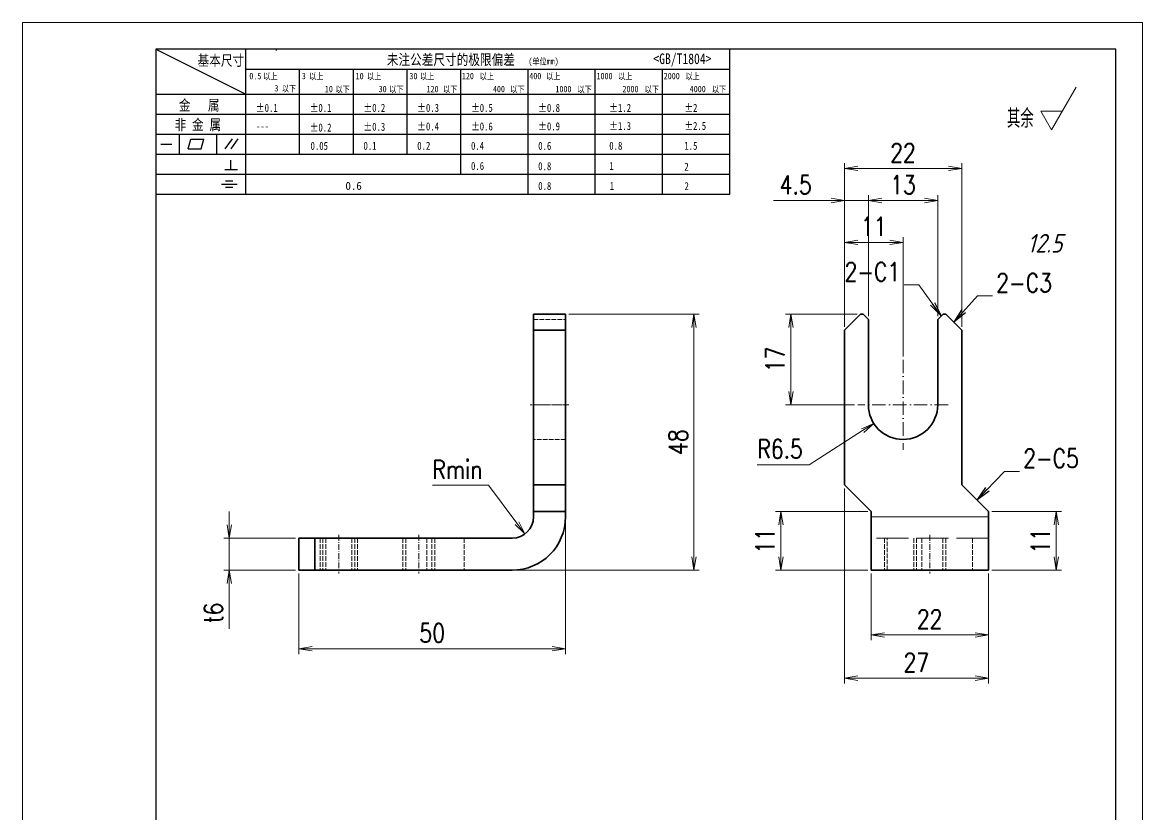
# Model space of a CAD drawing. Header units: millimetres. Extents: x -50143 to 104182, y -50696 to 54072.
# Drawn here: x -49790.8 to -49580.8, y 40889.6 to 41038.1 of the extents above; entities that cross this region are included whole.
import ezdxf
from ezdxf.enums import TextEntityAlignment as Align

# ---------------------------------------------------------------- set-up
doc = ezdxf.new("R2010")
doc.units = ezdxf.units.MM
doc.header["$LTSCALE"] = 0.5
for name, pattern in [('AM_ISO02W050x2', [3.75, 3, -0.75]), ('AM_ISO08W050x2', [9, 6, -0.75, 1.5, -0.75]), ('DASHDOT', [18.5, 12, -3, 0.5, -3]), ('DASHED', [15, 12, -3]), ('DOT2', [0.125, 0, -0.125])]:
    doc.linetypes.add(name, pattern=pattern)
for name, color, linetype, lineweight in [('DIM', 3, 'Continuous', 13), ('中心线', 2, 'AM_ISO08W050x2', 18), ('图框', 7, 'Continuous', 18), ('标注线', 3, 'Continuous', 18), ('粗实线', 7, 'Continuous', 35), ('虚线', 1, 'AM_ISO02W050x2', 18)]:
    doc.layers.add(name, color=color, linetype=linetype, lineweight=lineweight)
doc.layers.add('图\\M+19E79\\M+195B6\\M+18E9A', color=7, linetype='Continuous')
doc.layers.add('打印-禁用', color=7, linetype='Continuous', lineweight=15, plot=False)
doc.styles.add('DIM', font='romans.shx', dxfattribs={"width": 0.8, "bigfont": 'bigfont.shx'})
doc.styles.add('国标', font='simfang.ttf', dxfattribs={"width": 0.8})
doc.styles.add('机械长仿宋', font='gbenor.shx', dxfattribs={"height": 1, "bigfont": 'gbcbig.shx'})
doc.dimstyles.new('DEH 1-1', dxfattribs={"dimtxt": 3.5, "dimasz": 2.5, "dimexe": 1, "dimexo": 0.625, "dimgap": 1.2, "dimtad": 1, "dimtoh": 1, "dimdsep": 46, "dimtxsty": 'DIM', "dimblk": 'OPEN', "dimcen": 0, "dimclrd": 8, "dimclre": 8, "dimclrt": 2, "dimazin": 2, "dimtfac": 0.5, "dimtmove": 0, "dimatfit": 3, "dimldrblk": 'OPEN', "dimfxl": 0, "dimtolj": 2, "dimlwd": 18, "dimlwe": 18, "dimarcsym": 0})
doc.dimstyles.new('DEH 1-1$0', dxfattribs={"dimtxt": 3.5, "dimasz": 2.5, "dimexe": 1, "dimexo": 0.625, "dimgap": 1.2, "dimtad": 1, "dimzin": 9, "dimdsep": 46, "dimtxsty": 'DIM', "dimblk": 'OPEN', "dimcen": 0, "dimclrd": 8, "dimclre": 8, "dimclrt": 2, "dimazin": 2, "dimtfac": 0.5, "dimtmove": 0, "dimatfit": 3, "dimldrblk": 'OPEN', "dimfxl": 0, "dimtolj": 2, "dimlwd": 18, "dimlwe": 18, "dimarcsym": 0})
doc.dimstyles.new('DEH 1-1$4', dxfattribs={"dimtxt": 3.5, "dimasz": 2.5, "dimexe": 1, "dimexo": 0.625, "dimgap": 1.2, "dimtad": 1, "dimtoh": 1, "dimdsep": 46, "dimtxsty": 'DIM', "dimblk": 'OPEN', "dimcen": 0, "dimclrd": 8, "dimclre": 8, "dimclrt": 2, "dimazin": 2, "dimtfac": 0.5, "dimtofl": 0, "dimtmove": 0, "dimatfit": 3, "dimldrblk": 'OPEN', "dimfxl": 0, "dimtolj": 2, "dimlwd": 18, "dimlwe": 18, "dimarcsym": 0})

# ---------------------------------------------------------------- blocks, each defined once
blk = doc.blocks.new('GZDEH零件A4图框V01版')
at = {"layer": '图\\M+19E79\\M+195B6\\M+18E9A', "linetype": 'Continuous'}
for p, q in [((25, 292), (25, 13.5)), ((205, 292), (25, 292)), ((205, 13.5), (205, 292))]:
    blk.add_line(p, q, dxfattribs=at)
at = {"layer": '图\\M+19E79\\M+195B6\\M+18E9A', "color": 9}
for p, q in [((25, 292), (41.88, 283.54)), ((41.88, 264.79), (41.88, 292)), ((47.66, 291.75), (47.66, 292)), ((132.6, 264.79), (132.6, 292)), ((41.88, 288.22), (132.6, 288.22)), ((51.96, 272.29), (51.96, 288.22)), ((62.04, 272.29), (62.04, 288.22)), ((72.12, 272.29), (72.12, 288.22)), ((82.2, 268.54), (82.2, 288.22)), ((94.8, 264.79), (94.8, 288.22)), ((107.4, 264.79), (107.4, 288.22)), ((120, 264.79), (120, 288.22)), ((25, 283.54), (132.6, 283.54)), ((25, 279.79), (132.6, 279.79)), ((25, 276.04), (132.6, 276.04)), ((29.43, 272.34), (29.43, 276.04)), ((36.42, 272.34), (36.42, 276.04)), ((38.03, 273.3), (39.36, 275.16)), ((39.11, 273.3), (40.45, 275.16)), ((25.94, 274.19), (28, 274.19)), ((31.1, 273.3), (31.58, 275.09)), ((31.1, 273.3), (33.51, 273.3)), ((31.58, 275.09), (33.99, 275.09)), ((33.51, 273.3), (33.99, 275.09)), ((25, 272.29), (132.6, 272.29)), ((39.09, 269.41), (39.09, 271.18)), ((37.93, 269.41), (40.32, 269.41)), ((25, 268.54), (132.6, 268.54)), ((38.08, 267.29), (39.43, 267.29)), ((25, 264.79), (132.6, 264.79)), ((37.3, 266.69), (40.28, 266.69)), ((38.08, 266.09), (39.44, 266.09))]:
    blk.add_line(p, q, dxfattribs=at)
at = {"layer": '打印-禁用', "linetype": 'Continuous'}
for p, q in [((0, 297), (0, 0)), ((210, 297), (0, 297)), ((210, 297), (210, 0))]:
    blk.add_line(p, q, dxfattribs=at)
at = {"layer": '图\\M+19E79\\M+195B6\\M+18E9A', "color": 9, "style": '国标', "width": 0.8}
for s, height, p in [('基本尺寸', 2, (32.84, 288.88)), ('未注公差尺寸的极限偏差', 2, (68.32, 289.02)), ('<GB/T1804>', 2, (118.29, 289.19)), ('30', 1.2, (72.55, 286.35)), ('金   属', 2, (29.33, 280.48)), ('±0.1', 1.5, (43.78, 280.23)), ('±0.1', 1.5, (53.86, 280.23)), ('±0.2', 1.5, (63.94, 280.23)), ('±0.3', 1.5, (74.02, 280.23)), ('±0.5', 1.5, (84.1, 280.23)), ('±0.8', 1.5, (96.7, 280.23)), ('±1.2', 1.5, (110.02, 280.23)), ('±2', 1.5, (124.09, 280.23)), ('非 金 属', 2, (28.53, 276.82)), ('---', 1.5, (43.78, 276.81)), ('±0.2', 1.5, (53.86, 276.54)), ('±0.3', 1.5, (63.94, 276.69)), ('±0.4', 1.5, (74.02, 276.75)), ('±0.6', 1.5, (84.1, 276.75)), ('±0.9', 1.5, (96.7, 276.78)), ('±1.3', 1.5, (110.02, 276.84)), ('±2.5', 1.5, (124.09, 276.85)), ('0.1', 1.5, (63.94, 273.12)), ('0.2', 1.5, (74.02, 273.13)), ('0.4', 1.5, (84.1, 273.13)), ('0.6', 1.5, (96.7, 273.11)), ('0.8', 1.5, (110.02, 273.13)), ('1.5', 1.5, (124.09, 273.12)), ('0.6', 1.5, (84.1, 269.33)), ('0.8', 1.5, (96.7, 269.3)), ('1', 1.5, (110.02, 269.34)), ('2', 1.5, (124.09, 269.2)), ('0.8', 1.5, (96.7, 265.59)), ('1', 1.5, (110.1, 265.6)), ('2', 1.5, (124.13, 265.57))]:
    blk.add_text(s, height=height, dxfattribs=at).set_placement(p)
at = {"layer": '图\\M+19E79\\M+195B6\\M+18E9A', "color": 9, "lineweight": 15, "style": '国标', "width": 0.8}
for s, p in [('0.5', (42.54, 286.35)), ('以上', (45.15, 286.3)), ('3', (52.39, 286.35)), ('以上', (53.76, 286.3)), ('10', (62.47, 286.35)), ('以上', (64.6, 286.3)), ('以上', (74.53, 286.3)), ('120', (82.39, 286.35)), ('以上', (85.72, 286.3)), ('400', (95.03, 286.35)), ('以上', (98.19, 286.3)), ('1000', (107.63, 286.35)), ('以上', (111.67, 286.3)), ('2000', (120.23, 286.35)), ('以上', (124.31, 286.3)), ('3', (47.24, 284.06)), ('以下', (48.61, 284.01)), ('10', (56.7, 283.92)), ('以下', (58.69, 283.87)), ('30', (66.78, 283.92)), ('以下', (68.77, 283.87)), ('120', (75.77, 283.92)), ('以下', (78.85, 283.87)), ('400', (88.21, 283.92)), ('以下', (91.45, 283.87)), ('1000', (99.92, 283.92)), ('以下', (104.05, 283.87)), ('2000', (112.5, 283.92)), ('以下', (116.65, 283.87)), ('4000', (125.1, 283.92)), ('以下', (129.25, 283.87))]:
    blk.add_text(s, height=1.2, dxfattribs=at).set_placement(p)
at = {"layer": '图\\M+19E79\\M+195B6\\M+18E9A', "color": 9, "lineweight": 13, "style": '国标'}
blk.add_text('0.6', height=1.5, dxfattribs=at).set_placement((60.56, 265.61))
at = {"layer": '图\\M+19E79\\M+195B6\\M+18E9A', "color": 9, "lineweight": 15, "insert": (94.85, 290.31), "char_height": 1.2, "width": 8.7957, "attachment_point": 1, "style": '国标'}
blk.add_mtext('(单位mm)', dxfattribs=at)
at = {"layer": '图\\M+19E79\\M+195B6\\M+18E9A', "color": 9, "insert": (54.02, 273.09), "char_height": 1.5, "width": 5.1982, "attachment_point": 7, "style": '国标'}
blk.add_mtext('0.05', dxfattribs=at)
blk = doc.blocks.new('DEH A4')
at = {"layer": '图框'}
blk.add_blockref('GZDEH零件A4图框V01版', (0, 0), dxfattribs=at)
blk = doc.blocks.new('FINISHER_TR')
at = {"layer": '标注线'}
for p, q in [((0, 0), (4.62, 8)), ((-2.02, 3.5), (0, 0)), ((2.02, 3.5), (-2.02, 3.5))]:
    blk.add_line(p, q, dxfattribs=at)
at = {"layer": '标注线', "color": 2, "style": '机械长仿宋', "oblique": 15}
blk.add_attdef('0.0', text='', height=3.5, dxfattribs=at).set_placement((2.03, -24.04), align=Align.BOTTOM_RIGHT)
blk = doc.blocks.new('其余12.5')
at = {"layer": '标注线'}
blk.add_blockref('FINISHER_TR', (0, 0), dxfattribs=at).add_auto_attribs({'0.0': '12.5'})
at = {"layer": '标注线', "color": 7, "linetype": 'DOT2', "style": '机械长仿宋'}
blk.add_text('其余', height=3.5, dxfattribs=at).set_placement((-8.38, 0.4))
blk = doc.blocks.new('_Open')
at = {"color": 0, "linetype": 'ByBlock', "lineweight": -2}
for p, q in [((-1, 0.167), (0, 0)), ((-1, -0.167), (0, 0)), ((0, 0), (-1, 0))]:
    blk.add_line(p, q, dxfattribs=at)
blk = doc.blocks.new('*D213')
at = {"layer": 'Defpoints', "color": 0, "transparency": 16777216}
for p in [(-49689, 40946.42), (-49739, 40935.42), (-49689, 40920.7)]:
    blk.add_point(p, dxfattribs=at)
at = {"layer": 'DIM', "color": 8, "lineweight": 18, "transparency": 16777216}
for p, q in [((-49689, 40945.79), (-49689, 40919.7)), ((-49739, 40934.79), (-49739, 40919.7)), ((-49736.5, 40920.7), (-49691.5, 40920.7))]:
    blk.add_line(p, q, dxfattribs=at)
at = {"layer": 'DIM', "color": 8, "lineweight": 18, "transparency": 16777216, "xscale": 2.5, "yscale": 2.5, "zscale": 2.5, "rotation": 180}
blk.add_blockref('_Open', (-49739, 40920.7), dxfattribs=at)
at = {"layer": 'DIM', "color": 8, "lineweight": 18, "transparency": 16777216, "xscale": 2.5, "yscale": 2.5, "zscale": 2.5}
blk.add_blockref('_Open', (-49689, 40920.7), dxfattribs=at)
at = {"layer": 'DIM', "color": 2, "transparency": 16777216, "insert": (-49714, 40923.65), "char_height": 3.5, "attachment_point": 5, "style": 'DIM'}
blk.add_mtext('\\A2;50', dxfattribs=at)
blk = doc.blocks.new('*D214')
at = {"layer": 'Defpoints', "color": 0, "transparency": 16777216}
for p in [(-49689, 40983.42), (-49664.93, 40983.42), (-49699, 40935.42)]:
    blk.add_point(p, dxfattribs=at)
at = {"layer": 'DIM', "color": 8, "lineweight": 18, "transparency": 16777216}
for p, q in [((-49688.38, 40983.42), (-49663.93, 40983.42)), ((-49664.93, 40937.92), (-49664.93, 40980.92)), ((-49698.38, 40935.42), (-49663.93, 40935.42))]:
    blk.add_line(p, q, dxfattribs=at)
at = {"layer": 'DIM', "color": 8, "lineweight": 18, "transparency": 16777216, "xscale": 2.5, "yscale": 2.5, "zscale": 2.5}
for p, rotation in [((-49664.93, 40983.42), 90), ((-49664.93, 40935.42), 270)]:
    blk.add_blockref('_Open', p, dxfattribs=dict(at, rotation=rotation))
at = {"layer": 'DIM', "color": 2, "transparency": 16777216, "insert": (-49667.88, 40959.42), "char_height": 3.5, "attachment_point": 5, "rotation": 90, "style": 'DIM'}
blk.add_mtext('\\A2;48', dxfattribs=at)
blk = doc.blocks.new('*D215')
at = {"layer": 'Defpoints', "color": 0, "transparency": 16777216}
for p in [(-49739, 40941.42), (-49752.04, 40935.42), (-49739, 40935.42)]:
    blk.add_point(p, dxfattribs=at)
at = {"layer": 'DIM', "color": 8, "lineweight": 18, "transparency": 16777216}
for p, q in [((-49752.04, 40943.92), (-49752.04, 40946.42)), ((-49739.63, 40941.42), (-49753.04, 40941.42)), ((-49752.04, 40941.42), (-49752.04, 40935.42)), ((-49739.63, 40935.42), (-49753.04, 40935.42)), ((-49752.04, 40932.92), (-49752.04, 40924.42))]:
    blk.add_line(p, q, dxfattribs=at)
at = {"layer": 'DIM', "color": 8, "lineweight": 18, "transparency": 16777216, "xscale": 2.5, "yscale": 2.5, "zscale": 2.5}
for p, rotation in [((-49752.04, 40941.42), 270), ((-49752.04, 40935.42), 90)]:
    blk.add_blockref('_Open', p, dxfattribs=dict(at, rotation=rotation))
at = {"layer": 'DIM', "color": 2, "transparency": 16777216, "insert": (-49754.99, 40927.42), "char_height": 3.5, "attachment_point": 5, "rotation": 90, "style": 'DIM'}
blk.add_mtext('\\A2;{\\Fromans,bigfont|c134;t}6', dxfattribs=at)
blk = doc.blocks.new('*D216')
at = {"layer": 'Defpoints', "color": 0, "transparency": 16777216}
for p in [(-49699, 40945.42), (-49696.61, 40942.21)]:
    blk.add_point(p, dxfattribs=at)
at = {"layer": 'DIM', "color": 8, "lineweight": 18, "transparency": 16777216}
for p, q in [((-49713.95, 40951.34), (-49703.42, 40951.34)), ((-49703.42, 40951.34), (-49698.11, 40944.22))]:
    blk.add_line(p, q, dxfattribs=at)
at = {"layer": 'DIM', "color": 8, "lineweight": 18, "transparency": 16777216, "xscale": 2.5, "yscale": 2.5, "zscale": 2.5, "rotation": 306.6861715679083}
blk.add_blockref('_Open', (-49696.61, 40942.21), dxfattribs=at)
at = {"layer": 'DIM', "color": 2, "transparency": 16777216, "insert": (-49709.29, 40954.29), "char_height": 3.5, "attachment_point": 5, "style": 'DIM'}
blk.add_mtext('\\A2;{\\Fromans,bigfont|c134;Rmin}', dxfattribs=at)
blk = doc.blocks.new('*D217')
at = {"layer": 'Defpoints', "color": 0, "transparency": 16777216}
for p in [(-49636.73, 40951.34), (-49609.73, 40935.42), (-49609.73, 40915.19)]:
    blk.add_point(p, dxfattribs=at)
at = {"layer": 'DIM', "color": 8, "lineweight": 18, "transparency": 16777216}
for p, q in [((-49636.73, 40950.72), (-49636.73, 40914.19)), ((-49609.73, 40934.79), (-49609.73, 40914.19)), ((-49634.23, 40915.19), (-49612.23, 40915.19))]:
    blk.add_line(p, q, dxfattribs=at)
at = {"layer": 'DIM', "color": 8, "lineweight": 18, "transparency": 16777216, "xscale": 2.5, "yscale": 2.5, "zscale": 2.5, "rotation": 180}
blk.add_blockref('_Open', (-49636.73, 40915.19), dxfattribs=at)
at = {"layer": 'DIM', "color": 8, "lineweight": 18, "transparency": 16777216, "xscale": 2.5, "yscale": 2.5, "zscale": 2.5}
blk.add_blockref('_Open', (-49609.73, 40915.19), dxfattribs=at)
at = {"layer": 'DIM', "color": 2, "transparency": 16777216, "insert": (-49623.23, 40918.14), "char_height": 3.5, "attachment_point": 5, "style": 'DIM'}
blk.add_mtext('\\A2;27', dxfattribs=at)
blk = doc.blocks.new('*D218')
at = {"layer": 'Defpoints', "color": 0, "transparency": 16777216}
for p in [(-49631.73, 40935.42), (-49609.73, 40935.42), (-49609.73, 40923.28)]:
    blk.add_point(p, dxfattribs=at)
at = {"layer": 'DIM', "color": 8, "lineweight": 18, "transparency": 16777216}
for p, q in [((-49631.73, 40934.79), (-49631.73, 40922.28)), ((-49609.73, 40934.79), (-49609.73, 40922.28)), ((-49629.23, 40923.28), (-49612.23, 40923.28))]:
    blk.add_line(p, q, dxfattribs=at)
at = {"layer": 'DIM', "color": 8, "lineweight": 18, "transparency": 16777216, "xscale": 2.5, "yscale": 2.5, "zscale": 2.5, "rotation": 180}
blk.add_blockref('_Open', (-49631.73, 40923.28), dxfattribs=at)
at = {"layer": 'DIM', "color": 8, "lineweight": 18, "transparency": 16777216, "xscale": 2.5, "yscale": 2.5, "zscale": 2.5}
blk.add_blockref('_Open', (-49609.73, 40923.28), dxfattribs=at)
at = {"layer": 'DIM', "color": 2, "transparency": 16777216, "insert": (-49620.73, 40926.23), "char_height": 3.5, "attachment_point": 5, "style": 'DIM'}
blk.add_mtext('\\A2;22', dxfattribs=at)
blk = doc.blocks.new('*D219')
at = {"layer": 'Defpoints', "color": 0, "transparency": 16777216}
for p in [(-49609.73, 40946.42), (-49609.73, 40935.42), (-49597.01, 40935.42)]:
    blk.add_point(p, dxfattribs=at)
at = {"layer": 'DIM', "color": 8, "lineweight": 18, "transparency": 16777216}
for p, q in [((-49609.1, 40946.42), (-49596.01, 40946.42)), ((-49597.01, 40943.92), (-49597.01, 40937.92)), ((-49609.1, 40935.42), (-49596.01, 40935.42))]:
    blk.add_line(p, q, dxfattribs=at)
at = {"layer": 'DIM', "color": 8, "lineweight": 18, "transparency": 16777216, "xscale": 2.5, "yscale": 2.5, "zscale": 2.5}
for p, rotation in [((-49597.01, 40946.42), 90), ((-49597.01, 40935.42), 270)]:
    blk.add_blockref('_Open', p, dxfattribs=dict(at, rotation=rotation))
at = {"layer": 'DIM', "color": 2, "transparency": 16777216, "insert": (-49599.96, 40940.92), "char_height": 3.5, "attachment_point": 5, "rotation": 90, "style": 'DIM'}
blk.add_mtext('\\A2;11', dxfattribs=at)
blk = doc.blocks.new('*D220')
at = {"layer": 'Defpoints', "color": 0, "transparency": 16777216}
for p in [(-49631.73, 40946.42), (-49648.61, 40935.42), (-49631.73, 40935.42)]:
    blk.add_point(p, dxfattribs=at)
at = {"layer": 'DIM', "color": 8, "lineweight": 18, "transparency": 16777216}
for p, q in [((-49632.35, 40946.42), (-49649.61, 40946.42)), ((-49648.61, 40943.92), (-49648.61, 40937.92)), ((-49632.35, 40935.42), (-49649.61, 40935.42))]:
    blk.add_line(p, q, dxfattribs=at)
at = {"layer": 'DIM', "color": 8, "lineweight": 18, "transparency": 16777216, "xscale": 2.5, "yscale": 2.5, "zscale": 2.5}
for p, rotation in [((-49648.61, 40946.42), 90), ((-49648.61, 40935.42), 270)]:
    blk.add_blockref('_Open', p, dxfattribs=dict(at, rotation=rotation))
at = {"layer": 'DIM', "color": 2, "transparency": 16777216, "insert": (-49651.56, 40940.92), "char_height": 3.5, "attachment_point": 5, "rotation": 90, "style": 'DIM'}
blk.add_mtext('\\A2;11', dxfattribs=at)
blk = doc.blocks.new('*D221')
at = {"layer": 'Defpoints', "color": 0, "transparency": 16777216}
for p in [(-49614.73, 41010.73), (-49636.73, 40980.42), (-49614.73, 40980.42)]:
    blk.add_point(p, dxfattribs=at)
at = {"layer": 'DIM', "color": 8, "lineweight": 18, "transparency": 16777216}
for p, q in [((-49636.73, 40981.04), (-49636.73, 41011.73)), ((-49614.73, 40981.04), (-49614.73, 41011.73)), ((-49634.23, 41010.73), (-49617.23, 41010.73))]:
    blk.add_line(p, q, dxfattribs=at)
at = {"layer": 'DIM', "color": 8, "lineweight": 18, "transparency": 16777216, "xscale": 2.5, "yscale": 2.5, "zscale": 2.5, "rotation": 180}
blk.add_blockref('_Open', (-49636.73, 41010.73), dxfattribs=at)
at = {"layer": 'DIM', "color": 8, "lineweight": 18, "transparency": 16777216, "xscale": 2.5, "yscale": 2.5, "zscale": 2.5}
blk.add_blockref('_Open', (-49614.73, 41010.73), dxfattribs=at)
at = {"layer": 'DIM', "color": 2, "transparency": 16777216, "insert": (-49625.73, 41013.68), "char_height": 3.5, "attachment_point": 5, "style": 'DIM'}
blk.add_mtext('\\A2;22', dxfattribs=at)
blk = doc.blocks.new('*D222')
at = {"layer": 'Defpoints', "color": 0, "transparency": 16777216}
for p in [(-49636.73, 41004.72), (-49632.23, 40982.42), (-49636.73, 40980.42)]:
    blk.add_point(p, dxfattribs=at)
at = {"layer": 'DIM', "color": 8, "lineweight": 18, "transparency": 16777216}
for p, q in [((-49639.23, 41004.72), (-49650, 41004.72)), ((-49636.73, 40981.04), (-49636.73, 41005.72)), ((-49632.23, 41004.72), (-49636.73, 41004.72)), ((-49632.23, 40983.04), (-49632.23, 41005.72)), ((-49629.73, 41004.72), (-49627.23, 41004.72))]:
    blk.add_line(p, q, dxfattribs=at)
at = {"layer": 'DIM', "color": 8, "lineweight": 18, "transparency": 16777216, "xscale": 2.5, "yscale": 2.5, "zscale": 2.5}
blk.add_blockref('_Open', (-49636.73, 41004.72), dxfattribs=at)
at = {"layer": 'DIM', "color": 8, "lineweight": 18, "transparency": 16777216, "xscale": 2.5, "yscale": 2.5, "zscale": 2.5, "rotation": 180}
blk.add_blockref('_Open', (-49632.23, 41004.72), dxfattribs=at)
at = {"layer": 'DIM', "color": 2, "transparency": 16777216, "insert": (-49645.86, 41007.67), "char_height": 3.5, "attachment_point": 5, "style": 'DIM'}
blk.add_mtext('\\A2;4.5', dxfattribs=at)
blk = doc.blocks.new('*D223')
at = {"layer": 'Defpoints', "color": 0, "transparency": 16777216}
for p in [(-49619.23, 41004.72), (-49632.23, 40982.42), (-49619.23, 40982.42)]:
    blk.add_point(p, dxfattribs=at)
at = {"layer": 'DIM', "color": 8, "lineweight": 18, "transparency": 16777216}
for p, q in [((-49632.23, 40983.04), (-49632.23, 41005.72)), ((-49629.73, 41004.72), (-49621.73, 41004.72)), ((-49619.23, 40983.04), (-49619.23, 41005.72))]:
    blk.add_line(p, q, dxfattribs=at)
at = {"layer": 'DIM', "color": 8, "lineweight": 18, "transparency": 16777216, "xscale": 2.5, "yscale": 2.5, "zscale": 2.5, "rotation": 180}
blk.add_blockref('_Open', (-49632.23, 41004.72), dxfattribs=at)
at = {"layer": 'DIM', "color": 8, "lineweight": 18, "transparency": 16777216, "xscale": 2.5, "yscale": 2.5, "zscale": 2.5}
blk.add_blockref('_Open', (-49619.23, 41004.72), dxfattribs=at)
at = {"layer": 'DIM', "color": 2, "transparency": 16777216, "insert": (-49625.73, 41007.67), "char_height": 3.5, "attachment_point": 5, "style": 'DIM'}
blk.add_mtext('\\A2;13', dxfattribs=at)
blk = doc.blocks.new('*D224')
at = {"layer": 'Defpoints', "color": 0, "transparency": 16777216}
for p in [(-49636.73, 40996.87), (-49636.73, 40980.42), (-49625.73, 40974.87)]:
    blk.add_point(p, dxfattribs=at)
at = {"layer": 'DIM', "color": 8, "lineweight": 18, "transparency": 16777216}
for p, q in [((-49636.73, 40981.04), (-49636.73, 40997.87)), ((-49628.23, 40996.87), (-49634.23, 40996.87)), ((-49625.73, 40975.49), (-49625.73, 40997.87))]:
    blk.add_line(p, q, dxfattribs=at)
at = {"layer": 'DIM', "color": 8, "lineweight": 18, "transparency": 16777216, "xscale": 2.5, "yscale": 2.5, "zscale": 2.5, "rotation": 180}
blk.add_blockref('_Open', (-49636.73, 40996.87), dxfattribs=at)
at = {"layer": 'DIM', "color": 8, "lineweight": 18, "transparency": 16777216, "xscale": 2.5, "yscale": 2.5, "zscale": 2.5}
blk.add_blockref('_Open', (-49625.73, 40996.87), dxfattribs=at)
at = {"layer": 'DIM', "color": 2, "transparency": 16777216, "insert": (-49631.23, 40999.82), "char_height": 3.5, "attachment_point": 5, "style": 'DIM'}
blk.add_mtext('\\A2;11', dxfattribs=at)
blk = doc.blocks.new('*D225')
at = {"layer": 'Defpoints', "color": 0, "transparency": 16777216}
for p in [(-49646.75, 40983.42), (-49633.73, 40983.42), (-49634.18, 40966.42)]:
    blk.add_point(p, dxfattribs=at)
at = {"layer": 'DIM', "color": 8, "lineweight": 18, "transparency": 16777216}
for p, q in [((-49634.35, 40983.42), (-49647.75, 40983.42)), ((-49646.75, 40968.92), (-49646.75, 40980.92)), ((-49634.8, 40966.42), (-49647.75, 40966.42))]:
    blk.add_line(p, q, dxfattribs=at)
at = {"layer": 'DIM', "color": 8, "lineweight": 18, "transparency": 16777216, "xscale": 2.5, "yscale": 2.5, "zscale": 2.5}
for p, rotation in [((-49646.75, 40983.42), 90), ((-49646.75, 40966.42), 270)]:
    blk.add_blockref('_Open', p, dxfattribs=dict(at, rotation=rotation))
at = {"layer": 'DIM', "color": 2, "transparency": 16777216, "insert": (-49649.7, 40974.92), "char_height": 3.5, "attachment_point": 5, "rotation": 90, "style": 'DIM'}
blk.add_mtext('\\A2;17', dxfattribs=at)
blk = doc.blocks.new('*D226')
at = {"layer": 'Defpoints', "color": 0, "transparency": 16777216}
for p in [(-49625.73, 40966.42), (-49631.21, 40962.92)]:
    blk.add_point(p, dxfattribs=at)
at = {"layer": 'DIM', "color": 8, "lineweight": 18, "transparency": 16777216}
for p, q in [((-49643.31, 40955.2), (-49633.32, 40961.58)), ((-49653.05, 40955.2), (-49643.31, 40955.2))]:
    blk.add_line(p, q, dxfattribs=at)
at = {"layer": 'DIM', "color": 8, "lineweight": 18, "transparency": 16777216, "xscale": 2.5, "yscale": 2.5, "zscale": 2.5, "rotation": 32.53641982094565}
blk.add_blockref('_Open', (-49631.21, 40962.92), dxfattribs=at)
at = {"layer": 'DIM', "color": 2, "transparency": 16777216, "insert": (-49648.78, 40958.15), "char_height": 3.5, "attachment_point": 5, "style": 'DIM'}
blk.add_mtext('\\A2;R6.5', dxfattribs=at)

msp = doc.modelspace()

# ---------------------------------------------------------------- linework, layer by layer
at = {"layer": '中心线', "linetype": 'DASHDOT', "ltscale": 0.422501}
msp.add_line((-49625.729, 40974.87), (-49625.729, 40957.97), dxfattribs=at)
at = {"layer": '中心线', "linetype": 'DASHDOT', "ltscale": 0.180014}
for p, q in [((-49688.404, 40966.42), (-49695.605, 40966.42)), ((-49731.504, 40942.02), (-49731.504, 40934.819)), ((-49716.504, 40942.02), (-49716.504, 40934.819)), ((-49620.729, 40942.02), (-49620.729, 40934.819))]:
    msp.add_line(p, q, dxfattribs=at)
at = {"layer": '中心线', "linetype": 'DASHDOT', "ltscale": 0.422498}
msp.add_line((-49617.279, 40966.42), (-49634.179, 40966.42), dxfattribs=at)
at = {"layer": '粗实线', "color": 7, "lineweight": 35, "ltscale": 0.075}
for p, q in [((-49695.004, 40980.42), (-49695.004, 40983.42)), ((-49689.004, 40980.42), (-49689.004, 40983.42)), ((-49736.004, 40941.42), (-49739.004, 40941.42)), ((-49736.004, 40935.42), (-49739.004, 40935.42))]:
    msp.add_line(p, q, dxfattribs=at)
at = {"layer": '粗实线', "color": 7, "lineweight": 35, "ltscale": 0.15}
for p, q in [((-49689.004, 40983.42), (-49695.004, 40983.42)), ((-49689.004, 40980.42), (-49695.004, 40980.42)), ((-49695.004, 40951.42), (-49689.004, 40951.42)), ((-49689.004, 40946.42), (-49695.004, 40946.42)), ((-49739.004, 40935.42), (-49739.004, 40941.42)), ((-49736.004, 40935.42), (-49736.004, 40941.42))]:
    msp.add_line(p, q, dxfattribs=at)
at = {"layer": '粗实线', "color": 7, "lineweight": 35, "ltscale": 0.106066}
for p, q in [((-49636.729, 40980.42), (-49633.729, 40983.42)), ((-49614.729, 40980.42), (-49617.729, 40983.42))]:
    msp.add_line(p, q, dxfattribs=at)
at = {"layer": '粗实线', "color": 7, "lineweight": 35, "ltscale": 0.0125}
for p, q in [((-49633.229, 40983.42), (-49633.729, 40983.42)), ((-49617.729, 40983.42), (-49618.229, 40983.42))]:
    msp.add_line(p, q, dxfattribs=at)
at = {"layer": '粗实线', "color": 7, "lineweight": 35, "ltscale": 0.035355}
for p, q in [((-49632.229, 40982.42), (-49633.229, 40983.42)), ((-49618.229, 40983.42), (-49619.229, 40982.42))]:
    msp.add_line(p, q, dxfattribs=at)
at = {"layer": '粗实线', "color": 7, "lineweight": 35, "ltscale": 0.4}
for p, q in [((-49632.229, 40966.42), (-49632.229, 40982.42)), ((-49619.229, 40982.42), (-49619.229, 40966.42))]:
    msp.add_line(p, q, dxfattribs=at)
at = {"layer": '粗实线', "color": 7, "lineweight": 35}
for p, q in [((-49695.004, 40951.42), (-49695.004, 40980.42)), ((-49689.004, 40951.42), (-49689.004, 40980.42)), ((-49636.729, 40951.42), (-49636.729, 40980.42)), ((-49614.729, 40951.42), (-49614.729, 40980.42)), ((-49699.004, 40941.42), (-49736.004, 40941.42)), ((-49699.004, 40935.42), (-49736.004, 40935.42)), ((-49631.729, 40935.42), (-49609.729, 40935.42))]:
    msp.add_line(p, q, dxfattribs=at)
at = {"layer": '粗实线', "color": 7, "lineweight": 35, "ltscale": 0.125}
for p, q in [((-49695.004, 40946.42), (-49695.004, 40951.42)), ((-49689.004, 40946.42), (-49689.004, 40951.42))]:
    msp.add_line(p, q, dxfattribs=at)
at = {"layer": '粗实线', "color": 7, "lineweight": 35, "ltscale": 0.176777}
for p, q in [((-49631.729, 40946.42), (-49636.729, 40951.42)), ((-49609.729, 40946.42), (-49614.729, 40951.42))]:
    msp.add_line(p, q, dxfattribs=at)
at = {"layer": '粗实线', "color": 7, "lineweight": 35, "ltscale": 0.025}
for p, q in [((-49695.004, 40945.42), (-49695.004, 40946.42)), ((-49689.004, 40945.42), (-49689.004, 40946.42)), ((-49631.729, 40945.42), (-49631.729, 40946.42)), ((-49609.729, 40946.42), (-49609.729, 40945.42))]:
    msp.add_line(p, q, dxfattribs=at)
at = {"layer": '粗实线', "color": 7, "lineweight": 13}
msp.add_line((-49631.729, 40945.42), (-49609.729, 40945.42), dxfattribs=at)
at = {"layer": '粗实线', "color": 7, "lineweight": 35, "ltscale": 0.25}
for p, q in [((-49631.729, 40935.42), (-49631.729, 40945.42)), ((-49609.729, 40935.42), (-49609.729, 40945.42))]:
    msp.add_line(p, q, dxfattribs=at)
at = {"layer": '粗实线', "color": 7, "lineweight": 35}
for centre, radius, start, end in [((-49625.729, 40966.42), 6.5, 179.99999, 359.99999), ((-49699.004, 40945.42), 10, 270.00001, 0.00001), ((-49699.004, 40945.42), 4, 270.00001, 0.00001)]:
    msp.add_arc(centre, radius, start, end, dxfattribs=at)
at = {"layer": '虚线', "linetype": 'DASHED', "ltscale": 0.15}
for p, q in [((-49695.004, 40982.42), (-49689.004, 40982.42)), ((-49695.004, 40982.42), (-49689.004, 40982.42)), ((-49695.004, 40980.42), (-49689.004, 40980.42)), ((-49695.004, 40966.42), (-49689.004, 40966.42)), ((-49695.004, 40966.42), (-49689.004, 40966.42)), ((-49689.004, 40959.92), (-49695.004, 40959.92)), ((-49695.004, 40951.42), (-49689.004, 40951.42)), ((-49689.004, 40946.42), (-49695.004, 40946.42)), ((-49736.004, 40941.42), (-49736.004, 40935.42)), ((-49735.004, 40941.42), (-49735.004, 40935.42)), ((-49734.504, 40941.42), (-49734.504, 40935.42)), ((-49733.963, 40941.42), (-49733.963, 40935.42)), ((-49729.046, 40941.42), (-49729.046, 40935.42)), ((-49728.504, 40941.42), (-49728.504, 40935.42)), ((-49728.004, 40941.42), (-49728.004, 40935.42)), ((-49719.504, 40941.42), (-49719.504, 40935.42)), ((-49718.963, 40941.42), (-49718.963, 40935.42)), ((-49715.004, 40941.42), (-49715.004, 40935.42)), ((-49714.046, 40941.42), (-49714.046, 40935.42)), ((-49713.504, 40941.42), (-49713.504, 40935.42)), ((-49708.004, 40941.42), (-49708.004, 40935.42)), ((-49629.229, 40941.42), (-49629.229, 40935.42)), ((-49629.229, 40941.42), (-49629.229, 40935.42)), ((-49628.729, 40935.42), (-49628.729, 40941.42)), ((-49623.729, 40941.42), (-49623.729, 40935.42)), ((-49623.729, 40941.42), (-49623.729, 40935.42)), ((-49623.188, 40941.42), (-49623.188, 40935.42)), ((-49623.188, 40941.42), (-49623.188, 40935.42)), ((-49622.229, 40941.42), (-49622.229, 40935.42)), ((-49618.271, 40941.42), (-49618.271, 40935.42)), ((-49618.271, 40941.42), (-49618.271, 40935.42)), ((-49617.729, 40941.42), (-49617.729, 40935.42)), ((-49617.729, 40941.42), (-49617.729, 40935.42)), ((-49612.729, 40941.42), (-49612.729, 40935.42))]:
    msp.add_line(p, q, dxfattribs=at)
at = {"layer": '虚线', "linetype": 'DASHED'}
for p, q in [((-49609.729, 40945.42), (-49631.729, 40945.42)), ((-49609.729, 40941.42), (-49631.729, 40941.42))]:
    msp.add_line(p, q, dxfattribs=at)

# ---------------------------------------------------------------- block references
at = {"layer": '图框'}
msp.add_blockref('DEH A4', (-49790.82, 40741.105), dxfattribs=at)
at = {"layer": '标注线'}
msp.add_blockref('其余12.5', (-49597.876, 41017.947), dxfattribs=at)

# ---------------------------------------------------------------- texts
at = {"layer": 'DIM', "color": 2, "char_height": 3.5, "style": 'DIM'}
for s, insert, attachment_point in [('\\A2;{\\Fromans,bigfont|c134;2-}C1', (-49626.245, 40989.59), 9), ('\\A2;{\\Fromans,bigfont|c134;2-}C3', (-49608.245, 40987.536), 7), ('\\A2;{\\Fromans,bigfont|c134;2-}C5', (-49603.201, 40954.643), 7)]:
    msp.add_mtext(s, dxfattribs=dict(at, insert=insert, attachment_point=attachment_point))

# ---------------------------------------------------------------- dimensions: what is measured, and where the dimension line sits
at = {"layer": 'DIM'}
for base, p1, p2, picture, middle in [((-49614.729, 41010.729), (-49636.729, 40980.42), (-49614.729, 40980.42), '*D221', (-49625.729, 41013.679)), ((-49636.729, 41004.724), (-49632.229, 40982.42), (-49636.729, 40980.42), '*D222', (-49645.863, 41007.674)), ((-49619.229, 41004.724), (-49632.229, 40982.42), (-49619.229, 40982.42), '*D223', (-49625.729, 41007.674)), ((-49636.729, 40996.868), (-49625.729, 40974.87), (-49636.729, 40980.42), '*D224', (-49631.229, 40999.818)), ((-49609.729, 40915.192), (-49636.729, 40951.345), (-49609.729, 40935.42), '*D217', (-49623.229, 40918.142)), ((-49689.004, 40920.696), (-49739.004, 40935.42), (-49689.004, 40946.42), '*D213', (-49714.004, 40923.646)), ((-49609.729, 40923.279), (-49631.729, 40935.42), (-49609.729, 40935.42), '*D218', (-49620.729, 40926.229))]:
    dim = msp.add_linear_dim(base=base, p1=p1, p2=p2, dimstyle='DEH 1-1$0', dxfattribs=at)
    dim.commit()
    dim.dimension.update_dxf_attribs({"geometry": picture, "text_midpoint": middle})
for base, p1, p2, picture, middle in [((-49664.934, 40983.42), (-49699.004, 40935.42), (-49689.004, 40983.42), '*D214', (-49667.884, 40959.42)), ((-49646.748, 40983.42), (-49634.179, 40966.42), (-49633.729, 40983.42), '*D225', (-49649.698, 40974.92)), ((-49648.615, 40935.42), (-49631.729, 40946.42), (-49631.729, 40935.42), '*D220', (-49651.565, 40940.92)), ((-49597.006, 40935.42), (-49609.729, 40946.42), (-49609.729, 40935.42), '*D219', (-49599.956, 40940.92))]:
    dim = msp.add_linear_dim(base=base, p1=p1, p2=p2, angle=90, dimstyle='DEH 1-1$0', dxfattribs=at)
    dim.commit()
    dim.dimension.update_dxf_attribs({"geometry": picture, "text_midpoint": middle})
dim = msp.add_radius_dim(center=(-49625.729, 40966.42), mpoint=(-49631.209, 40962.924), dimstyle='DEH 1-1$4', dxfattribs=at)
dim.commit()
dim.dimension.update_dxf_attribs({"geometry": '*D226', "text_midpoint": (-49648.779, 40955.202), "dimtype": 164})
dim = msp.add_radius_dim(center=(-49699.004, 40945.42), mpoint=(-49696.615, 40942.212), text='{\\Fromans,bigfont|c134;Rmin}', dimstyle='DEH 1-1$4', override={"dimtmove": 1}, dxfattribs=at)
dim.commit()
dim.dimension.update_dxf_attribs({"geometry": '*D216', "text_midpoint": (-49703.419, 40951.345), "dimtype": 164})
dim = msp.add_linear_dim(base=(-49752.04, 40935.42), p1=(-49739.004, 40941.42), p2=(-49739.004, 40935.42), angle=90, text='{\\Fromans,bigfont|c134;t}<>', dimstyle='DEH 1-1$0', dxfattribs=at)
dim.commit()
dim.dimension.update_dxf_attribs({"geometry": '*D215', "text_midpoint": (-49754.99, 40927.42)})

# ---------------------------------------------------------------- leaders
for points in [[(-49618.564, 40983.085), (-49622.745, 40988.89), (-49625.545, 40988.89)], [(-49616.235, 40981.925), (-49611.745, 40986.837), (-49608.945, 40986.837)], [(-49611.874, 40948.565), (-49606.701, 40953.943), (-49603.901, 40953.943)]]:
    msp.add_leader(points, dimstyle='DEH 1-1', override={"dimasz": 2.8, "dimexe": 0.69965, "dimexo": 0.69965, "dimgap": 0.69965}, dxfattribs=at)

doc.saveas('drawing.dxf')
